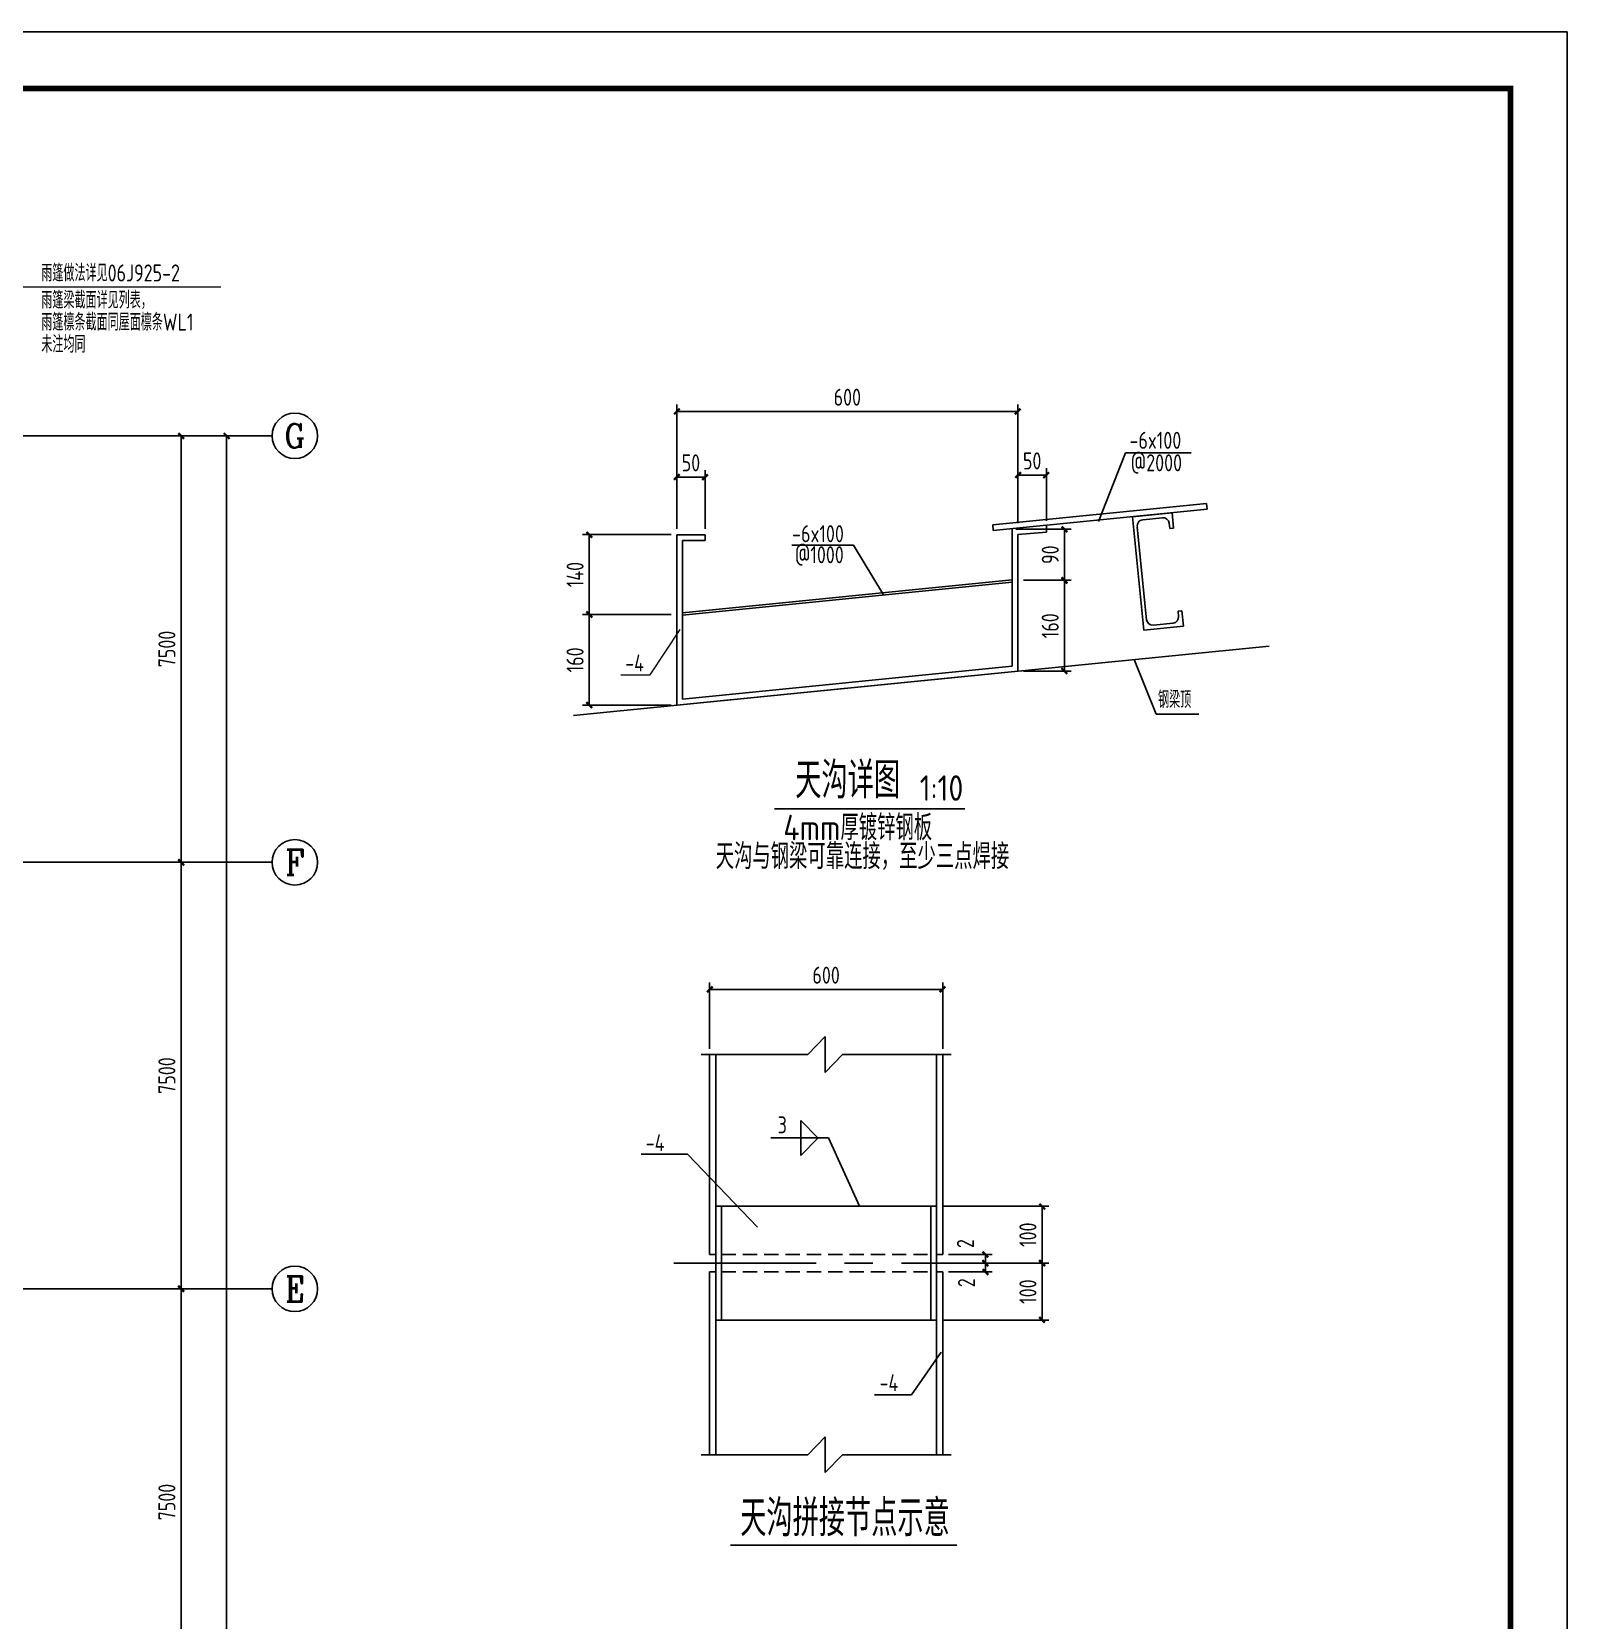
# Model space of a CAD drawing. Header units: millimetres. Extents: x 866309 to 879639, y 39442 to 44891.
# Drawn here: x 871864.6 to 872134.6, y 39763.3 to 40042.6 of the extents above; entities that cross this region are included whole.
import ezdxf
from ezdxf.enums import TextEntityAlignment as Align

# ---------------------------------------------------------------- set-up
doc = ezdxf.new("R2010")
doc.units = ezdxf.units.MM
doc.header["$LTSCALE"] = 1000
doc.header["$MEASUREMENT"] = 0
for name, pattern in [('( Hidden )', [0.375, 0.25, -0.125]), ('CENTER', [2, 1.25, -0.25, 0.25, -0.25]), ('DOTE', [2.42, 2, -0.2, 0.02, -0.2])]:
    doc.linetypes.add(name, pattern=pattern)
for name, color, linetype in [('1307', 7, 'Continuous'), ('AXIS', 3, 'Continuous'), ('AXIS_TEXT', 7, 'Continuous'), ('D2', 6, 'Continuous'), ('DIM', 7, 'Continuous'), ('DOTE', 1, 'DOTE'), ('FEN', 21, 'Continuous'), ('SHI', 3, 'Continuous'), ('WALL', 2, 'Continuous'), ('文字', 7, 'Continuous'), ('标注', 7, 'Continuous'), ('梁', 4, 'Continuous')]:
    doc.layers.add(name, color=color, linetype=linetype)
doc.layers.add('LZ', color=64, linetype='Continuous', lineweight=9)
doc.layers.add('零部件', color=3, linetype='Continuous', lineweight=5)
doc.styles.add('_TCH_AXIS', font='COMPLEX', dxfattribs={"bigfont": 'GBCBIG'})
doc.styles.add('COMPLEX', font='COMPLEX')
doc.styles.add('GBHZ', font='gbenor.shx', dxfattribs={"width": 0.9, "bigfont": 'gbcbig.shx'})
doc.dimstyles.new('Y10', dxfattribs={"dimscale": 0, "dimtxt": 3, "dimasz": 0.01, "dimexe": 1.2, "dimexo": 1, "dimgap": 1, "dimtad": 1, "dimdec": 0, "dimlfac": 10, "dimzin": 0, "dimdsep": 46, "dimtxsty": 'GBHZ', "dimblk1": 'DX', "dimblk2": 'DX', "dimsah": 1, "dimcen": 0.09, "dimdle": 1, "dimadec": 0, "dimazin": 0, "dimtfac": 1, "dimtdec": 0, "dimtix": 1, "dimtmove": 2, "dimatfit": 3, "dimldrblk": 'DX', "dimfxl": 0, "dimtolj": 1, "dimtzin": 0, "dimarcsym": 0})
doc.dimstyles.new('Y100', dxfattribs={"dimscale": 0, "dimtxt": 3, "dimasz": 0.01, "dimexe": 1.2, "dimexo": 2, "dimgap": 1, "dimtad": 1, "dimdec": 0, "dimlfac": 100, "dimzin": 0, "dimdsep": 46, "dimtxsty": 'GBHZ', "dimblk": 'DX', "dimcen": 0.09, "dimdle": 1, "dimclrd": 7, "dimclre": 7, "dimclrt": 7, "dimadec": 0, "dimazin": 0, "dimtfac": 1, "dimtdec": 0, "dimtix": 1, "dimtmove": 2, "dimatfit": 3, "dimldrblk": 'DX', "dimfxl": 0, "dimtolj": 1, "dimtzin": 0, "dimarcsym": 0})

# ---------------------------------------------------------------- blocks, each defined once
blk = doc.blocks.new('DX')
at = {"color": 0, "linetype": 'ByBlock', "const_width": 40}
blk.add_lwpolyline([(-54, -51), (46, 49)], dxfattribs=at)
blk = doc.blocks.new('*D139')
at = {"layer": 'Defpoints', "color": 0, "linetype": 'ByBlock', "transparency": 16777216}
for p in [(872024.76, 39874.24), (871983.76, 39862.8), (872024.76, 39862.8)]:
    blk.add_point(p, dxfattribs=at)
at = {"layer": 'dim', "color": 0, "linetype": 'ByBlock', "lineweight": -2, "transparency": 16777216}
for p, q in [((871983.76, 39863.8), (871983.76, 39875.44)), ((872024.76, 39863.8), (872024.76, 39875.44)), ((871983.77, 39874.24), (872024.75, 39874.24))]:
    blk.add_line(p, q, dxfattribs=at)
at = {"layer": 'dim', "color": 0, "linetype": 'ByBlock', "lineweight": -2, "transparency": 16777216, "xscale": 0.01, "yscale": 0.01, "zscale": 0.01, "rotation": 180}
blk.add_blockref('DX', (871983.76, 39874.24), dxfattribs=at)
at = {"layer": 'dim', "color": 0, "linetype": 'ByBlock', "lineweight": -2, "transparency": 16777216, "xscale": 0.01, "yscale": 0.01, "zscale": 0.01}
blk.add_blockref('DX', (872024.76, 39874.24), dxfattribs=at)
at = {"layer": 'dim', "color": 0, "linetype": 'ByBlock', "transparency": 16777216, "insert": (872004.26, 39876.74), "char_height": 3, "attachment_point": 5, "style": 'GBHZ'}
blk.add_mtext('\\A1;600', dxfattribs=at)
blk = doc.blocks.new('*D140')
at = {"layer": 'Defpoints', "color": 0, "linetype": 'ByBlock', "transparency": 16777216}
for p in [(872023.66, 39836.1), (872031.79, 39826.1), (872042.24, 39826.1)]:
    blk.add_point(p, dxfattribs=at)
at = {"layer": 'dim', "color": 0, "linetype": 'ByBlock', "lineweight": -2, "transparency": 16777216}
for p, q in [((872024.66, 39836.1), (872043.44, 39836.1)), ((872042.24, 39836.09), (872042.24, 39826.11)), ((872032.79, 39826.1), (872043.44, 39826.1))]:
    blk.add_line(p, q, dxfattribs=at)
at = {"layer": 'dim', "color": 0, "linetype": 'ByBlock', "lineweight": -2, "transparency": 16777216, "xscale": 0.01, "yscale": 0.01, "zscale": 0.01}
for p, rotation in [((872042.24, 39836.1), 90), ((872042.24, 39826.1), 270)]:
    blk.add_blockref('DX', p, dxfattribs=dict(at, rotation=rotation))
at = {"layer": 'dim', "color": 0, "linetype": 'ByBlock', "transparency": 16777216, "insert": (872039.74, 39831.1), "char_height": 3, "attachment_point": 5, "rotation": 90, "style": 'GBHZ'}
blk.add_mtext('\\A1;100', dxfattribs=at)
blk = doc.blocks.new('*D141')
at = {"layer": 'Defpoints', "color": 0, "linetype": 'ByBlock', "transparency": 16777216}
for p in [(872031.79, 39826.1), (872042.24, 39826.1), (872023.66, 39816.1)]:
    blk.add_point(p, dxfattribs=at)
at = {"layer": 'dim', "color": 0, "linetype": 'ByBlock', "lineweight": -2, "transparency": 16777216}
for p, q in [((872032.79, 39826.1), (872043.44, 39826.1)), ((872042.24, 39816.11), (872042.24, 39826.09)), ((872024.66, 39816.1), (872043.44, 39816.1))]:
    blk.add_line(p, q, dxfattribs=at)
at = {"layer": 'dim', "color": 0, "linetype": 'ByBlock', "lineweight": -2, "transparency": 16777216, "xscale": 0.01, "yscale": 0.01, "zscale": 0.01}
for p, rotation in [((872042.24, 39826.1), 90), ((872042.24, 39816.1), 270)]:
    blk.add_blockref('DX', p, dxfattribs=dict(at, rotation=rotation))
at = {"layer": 'dim', "color": 0, "linetype": 'ByBlock', "transparency": 16777216, "insert": (872039.74, 39821.1), "char_height": 3, "attachment_point": 5, "rotation": 90, "style": 'GBHZ'}
blk.add_mtext('\\A1;100', dxfattribs=at)
blk = doc.blocks.new('*D142')
at = {"layer": 'Defpoints', "color": 0, "linetype": 'ByBlock', "transparency": 16777216}
for p in [(872024.76, 39826.1), (872024.76, 39824.6), (872032.26, 39826.1)]:
    blk.add_point(p, dxfattribs=at)
at = {"layer": 'dim', "color": 0, "linetype": 'ByBlock', "lineweight": -2, "transparency": 16777216}
for p, q in [((872025.76, 39826.1), (872033.46, 39826.1)), ((872025.76, 39824.6), (872033.46, 39824.6)), ((872032.26, 39826.11), (872032.26, 39826.12)), ((872032.26, 39824.6), (872032.26, 39826.1)), ((872032.26, 39824.59), (872032.26, 39824.58))]:
    blk.add_line(p, q, dxfattribs=at)
at = {"layer": 'dim', "color": 0, "linetype": 'ByBlock', "lineweight": -2, "transparency": 16777216, "xscale": 0.01, "yscale": 0.01, "zscale": 0.01}
for p, rotation in [((872032.26, 39826.1), 270), ((872032.26, 39824.6), 90)]:
    blk.add_blockref('DX', p, dxfattribs=dict(at, rotation=rotation))
at = {"layer": 'dim', "color": 0, "linetype": 'ByBlock', "transparency": 16777216, "insert": (872028.94, 39822.66), "char_height": 3, "attachment_point": 5, "rotation": 90, "style": 'GBHZ'}
blk.add_mtext('\\A1;2', dxfattribs=at)
blk = doc.blocks.new('*D143')
at = {"layer": 'Defpoints', "color": 0, "linetype": 'ByBlock', "transparency": 16777216}
for p in [(872024.76, 39827.6), (872024.76, 39826.1), (872032.26, 39826.1)]:
    blk.add_point(p, dxfattribs=at)
at = {"layer": 'dim', "color": 0, "linetype": 'ByBlock', "lineweight": -2, "transparency": 16777216}
for p, q in [((872025.76, 39827.6), (872033.46, 39827.6)), ((872032.26, 39827.61), (872032.26, 39827.62)), ((872032.26, 39827.6), (872032.26, 39826.1)), ((872025.76, 39826.1), (872033.46, 39826.1)), ((872032.26, 39826.09), (872032.26, 39826.08))]:
    blk.add_line(p, q, dxfattribs=at)
at = {"layer": 'dim', "color": 0, "linetype": 'ByBlock', "lineweight": -2, "transparency": 16777216, "xscale": 0.01, "yscale": 0.01, "zscale": 0.01}
for p, rotation in [((872032.26, 39827.6), 270), ((872032.26, 39826.1), 90)]:
    blk.add_blockref('DX', p, dxfattribs=dict(at, rotation=rotation))
at = {"layer": 'dim', "color": 0, "linetype": 'ByBlock', "transparency": 16777216, "insert": (872028.75, 39829.54), "char_height": 3, "attachment_point": 5, "rotation": 90, "style": 'GBHZ'}
blk.add_mtext('\\A1;2', dxfattribs=at)
blk = doc.blocks.new('*D144')
at = {"layer": 'Defpoints', "color": 0, "transparency": 16777216}
for p in [(872037.99, 39946.17), (872046.16, 39946.17), (872037.99, 39930.19)]:
    blk.add_point(p, dxfattribs=at)
at = {"layer": 'dim', "color": 0, "lineweight": -2, "transparency": 16777216}
for p, q in [((872038.99, 39946.17), (872047.36, 39946.17)), ((872046.16, 39930.2), (872046.16, 39946.16)), ((872038.99, 39930.19), (872047.36, 39930.19))]:
    blk.add_line(p, q, dxfattribs=at)
at = {"layer": 'dim', "color": 0, "lineweight": -2, "transparency": 16777216, "xscale": 0.01, "yscale": 0.01, "zscale": 0.01}
for p, rotation in [((872046.16, 39946.17), 90), ((872046.16, 39930.19), 270)]:
    blk.add_blockref('DX', p, dxfattribs=dict(at, rotation=rotation))
at = {"layer": 'dim', "color": 0, "transparency": 16777216, "insert": (872043.66, 39938.18), "char_height": 3, "attachment_point": 5, "rotation": 90, "style": 'GBHZ'}
blk.add_mtext('\\A1;160', dxfattribs=at)
blk = doc.blocks.new('*D145')
at = {"layer": 'Defpoints', "color": 0, "transparency": 16777216}
for p in [(872036.6, 39955.18), (872046.17, 39955.18), (872037.99, 39946.17)]:
    blk.add_point(p, dxfattribs=at)
at = {"layer": 'dim', "color": 0, "lineweight": -2, "transparency": 16777216}
for p, q in [((872037.6, 39955.18), (872047.37, 39955.18)), ((872046.17, 39946.18), (872046.17, 39955.17)), ((872038.99, 39946.17), (872047.37, 39946.17))]:
    blk.add_line(p, q, dxfattribs=at)
at = {"layer": 'dim', "color": 0, "lineweight": -2, "transparency": 16777216, "xscale": 0.01, "yscale": 0.01, "zscale": 0.01}
for p, rotation in [((872046.17, 39955.18), 90), ((872046.17, 39946.17), 270)]:
    blk.add_blockref('DX', p, dxfattribs=dict(at, rotation=rotation))
at = {"layer": 'dim', "color": 0, "transparency": 16777216, "insert": (872043.67, 39950.67), "char_height": 3, "attachment_point": 5, "rotation": 90, "style": 'GBHZ'}
blk.add_mtext('\\A1;90', dxfattribs=at)
blk = doc.blocks.new('*D146')
at = {"layer": 'Defpoints', "color": 0, "transparency": 16777216}
for p in [(872042.99, 39964.67), (872042.99, 39955.64), (872037.99, 39955.24)]:
    blk.add_point(p, dxfattribs=at)
at = {"layer": 'dim', "color": 0, "lineweight": -2, "transparency": 16777216}
for p, q in [((872037.99, 39956.24), (872037.99, 39965.87)), ((872038, 39964.67), (872042.98, 39964.67)), ((872042.99, 39956.64), (872042.99, 39965.87))]:
    blk.add_line(p, q, dxfattribs=at)
at = {"layer": 'dim', "color": 0, "lineweight": -2, "transparency": 16777216, "xscale": 0.01, "yscale": 0.01, "zscale": 0.01, "rotation": 180}
blk.add_blockref('DX', (872037.99, 39964.67), dxfattribs=at)
at = {"layer": 'dim', "color": 0, "lineweight": -2, "transparency": 16777216, "xscale": 0.01, "yscale": 0.01, "zscale": 0.01}
blk.add_blockref('DX', (872042.99, 39964.67), dxfattribs=at)
at = {"layer": 'dim', "color": 0, "transparency": 16777216, "insert": (872040.49, 39967.17), "char_height": 3, "attachment_point": 5, "style": 'GBHZ'}
blk.add_mtext('\\A1;50', dxfattribs=at)
blk = doc.blocks.new('*D147')
at = {"layer": 'Defpoints', "color": 0, "transparency": 16777216}
for p in [(871977.99, 39975.87), (871977.99, 39957.77), (872037.99, 39957.76)]:
    blk.add_point(p, dxfattribs=at)
at = {"layer": 'dim', "color": 0, "lineweight": -2, "transparency": 16777216}
for p, q in [((871977.99, 39958.77), (871977.99, 39977.07)), ((872037.98, 39975.87), (871978, 39975.87)), ((872037.99, 39958.76), (872037.99, 39977.07))]:
    blk.add_line(p, q, dxfattribs=at)
at = {"layer": 'dim', "color": 0, "lineweight": -2, "transparency": 16777216, "xscale": 0.01, "yscale": 0.01, "zscale": 0.01, "rotation": 180}
blk.add_blockref('DX', (871977.99, 39975.87), dxfattribs=at)
at = {"layer": 'dim', "color": 0, "lineweight": -2, "transparency": 16777216, "xscale": 0.01, "yscale": 0.01, "zscale": 0.01}
blk.add_blockref('DX', (872037.99, 39975.87), dxfattribs=at)
at = {"layer": 'dim', "color": 0, "transparency": 16777216, "insert": (872007.99, 39978.37), "char_height": 3, "attachment_point": 5, "style": 'GBHZ'}
blk.add_mtext('\\A1;600', dxfattribs=at)
blk = doc.blocks.new('*D148')
at = {"layer": 'Defpoints', "color": 0, "transparency": 16777216}
for p in [(871977.99, 39954.2), (871962.62, 39940.17), (871977.99, 39940.17)]:
    blk.add_point(p, dxfattribs=at)
at = {"layer": 'dim', "color": 0, "lineweight": -2, "transparency": 16777216}
for p, q in [((871976.99, 39954.2), (871961.42, 39954.2)), ((871962.62, 39954.19), (871962.62, 39940.18)), ((871976.99, 39940.17), (871961.42, 39940.17))]:
    blk.add_line(p, q, dxfattribs=at)
at = {"layer": 'dim', "color": 0, "lineweight": -2, "transparency": 16777216, "xscale": 0.01, "yscale": 0.01, "zscale": 0.01}
for p, rotation in [((871962.62, 39954.2), 90), ((871962.62, 39940.17), 270)]:
    blk.add_blockref('DX', p, dxfattribs=dict(at, rotation=rotation))
at = {"layer": 'dim', "color": 0, "transparency": 16777216, "insert": (871960.12, 39947.18), "char_height": 3, "attachment_point": 5, "rotation": 90, "style": 'GBHZ'}
blk.add_mtext('\\A1;140', dxfattribs=at)
blk = doc.blocks.new('*D149')
at = {"layer": 'Defpoints', "color": 0, "transparency": 16777216}
for p in [(871977.99, 39940.17), (871962.62, 39924.19), (871977.99, 39924.19)]:
    blk.add_point(p, dxfattribs=at)
at = {"layer": 'dim', "color": 0, "lineweight": -2, "transparency": 16777216}
for p, q in [((871976.99, 39940.17), (871961.42, 39940.17)), ((871962.62, 39940.16), (871962.62, 39924.2)), ((871976.99, 39924.19), (871961.42, 39924.19))]:
    blk.add_line(p, q, dxfattribs=at)
at = {"layer": 'dim', "color": 0, "lineweight": -2, "transparency": 16777216, "xscale": 0.01, "yscale": 0.01, "zscale": 0.01}
for p, rotation in [((871962.62, 39940.17), 90), ((871962.62, 39924.19), 270)]:
    blk.add_blockref('DX', p, dxfattribs=dict(at, rotation=rotation))
at = {"layer": 'dim', "color": 0, "transparency": 16777216, "insert": (871960.12, 39932.18), "char_height": 3, "attachment_point": 5, "rotation": 90, "style": 'GBHZ'}
blk.add_mtext('\\A1;160', dxfattribs=at)
blk = doc.blocks.new('*D129')
at = {"layer": 'Defpoints', "color": 0, "transparency": 16777216}
for p in [(871977.99, 39964.33), (871977.99, 39954.2), (871983, 39954.2)]:
    blk.add_point(p, dxfattribs=at)
at = {"layer": 'dim', "color": 0, "lineweight": -2, "transparency": 16777216}
for p, q in [((871977.99, 39955.2), (871977.99, 39965.53)), ((871982.99, 39964.33), (871978, 39964.33)), ((871983, 39955.2), (871983, 39965.53))]:
    blk.add_line(p, q, dxfattribs=at)
at = {"layer": 'dim', "color": 0, "lineweight": -2, "transparency": 16777216, "xscale": 0.01, "yscale": 0.01, "zscale": 0.01, "rotation": 180}
blk.add_blockref('DX', (871977.99, 39964.33), dxfattribs=at)
at = {"layer": 'dim', "color": 0, "lineweight": -2, "transparency": 16777216, "xscale": 0.01, "yscale": 0.01, "zscale": 0.01}
blk.add_blockref('DX', (871983, 39964.33), dxfattribs=at)
at = {"layer": 'dim', "color": 0, "transparency": 16777216, "insert": (871980.49, 39966.83), "char_height": 3, "attachment_point": 5, "style": 'GBHZ'}
blk.add_mtext('\\A1;50', dxfattribs=at)
blk = doc.blocks.new('fe')
at = {"layer": 'D2'}
for p, q in [((868173.85, 41251.28, 15.4), (868180.85, 41251.28, 15.4)), ((868173.85, 41251.28, 15.4), (868173.85, 41231.28, 15.4)), ((868174.53, 41249.41, 15.4), (868174.53, 41233.04, 15.4)), ((868175.61, 41250.59, 15.4), (868179.09, 41250.6, 15.4)), ((868180.17, 41248.57, 15.4), (868180.17, 41249.51, 15.4)), ((868180.17, 41248.57, 15.4), (868180.84, 41248.57, 15.4)), ((868180.84, 41248.57, 15.4), (868180.85, 41251.28, 15.4)), ((868175.61, 41231.95, 15.4), (868179.09, 41231.96, 15.4)), ((868180.17, 41233.04, 15.4), (868180.18, 41233.98, 15.4)), ((868180.18, 41233.98, 15.4), (868180.85, 41233.98, 15.4)), ((868180.85, 41231.28, 15.4), (868180.85, 41233.98, 15.4)), ((868173.85, 41231.28, 15.4), (868180.85, 41231.28, 15.4))]:
    blk.add_line(p, q, dxfattribs=at)
for centre, start, end in [((868175.61, 41249.51, 15.4), 89.9549, 185.6464), ((868179.09, 41249.52, 15.4), 359.9549, 89.9549), ((868175.61, 41233.04, 15.4), 179.9549, 269.9549), ((868179.09, 41233.04, 15.4), 269.9549, 359.9549)]:
    blk.add_arc(centre, 1.08, start, end, dxfattribs=at)
blk = doc.blocks.new('_AXISO')
blk.add_circle((0, 0), 0.5)
at = {"layer": 'AXIS_TEXT', "style": 'COMPLEX', "width": 1.041667}
blk.add_attdef('A', text='', height=0.56, dxfattribs=at).set_placement((-0.25, -0.28), (0.25, -0.28), align=Align.FIT)
blk = doc.blocks.new('*D1740')
at = {"layer": 'Defpoints', "color": 0, "transparency": 16777216}
for p in [(871874.85, 39821.59), (871890.85, 39821.59), (871874.85, 39746.59)]:
    blk.add_point(p, dxfattribs=at)
at = {"layer": 'dim', "color": 7, "lineweight": -2, "transparency": 16777216}
for p, q in [((871876.85, 39821.59), (871892.05, 39821.59)), ((871890.85, 39746.6), (871890.85, 39821.58)), ((871876.85, 39746.59), (871892.05, 39746.59))]:
    blk.add_line(p, q, dxfattribs=at)
at = {"layer": 'dim', "color": 7, "lineweight": -2, "transparency": 16777216, "xscale": 0.01, "yscale": 0.01, "zscale": 0.01}
for p, rotation in [((871890.85, 39821.59), 90), ((871890.85, 39746.59), 270)]:
    blk.add_blockref('DX', p, dxfattribs=dict(at, rotation=rotation))
at = {"layer": 'dim', "color": 7, "transparency": 16777216, "insert": (871888.35, 39784.09), "char_height": 3, "attachment_point": 5, "rotation": 90, "style": 'GBHZ'}
blk.add_mtext('\\A1;7500', dxfattribs=at)
blk = doc.blocks.new('*D1741')
at = {"layer": 'Defpoints', "color": 0, "transparency": 16777216}
for p in [(871874.85, 39896.59), (871890.85, 39896.59), (871874.85, 39821.59)]:
    blk.add_point(p, dxfattribs=at)
at = {"layer": 'dim', "color": 7, "lineweight": -2, "transparency": 16777216}
for p, q in [((871876.85, 39896.59), (871892.05, 39896.59)), ((871890.85, 39821.6), (871890.85, 39896.58)), ((871876.85, 39821.59), (871892.05, 39821.59))]:
    blk.add_line(p, q, dxfattribs=at)
at = {"layer": 'dim', "color": 7, "lineweight": -2, "transparency": 16777216, "xscale": 0.01, "yscale": 0.01, "zscale": 0.01}
for p, rotation in [((871890.85, 39896.59), 90), ((871890.85, 39821.59), 270)]:
    blk.add_blockref('DX', p, dxfattribs=dict(at, rotation=rotation))
at = {"layer": 'dim', "color": 7, "transparency": 16777216, "insert": (871888.35, 39859.09), "char_height": 3, "attachment_point": 5, "rotation": 90, "style": 'GBHZ'}
blk.add_mtext('\\A1;7500', dxfattribs=at)
blk = doc.blocks.new('*D1742')
at = {"layer": 'Defpoints', "color": 0, "transparency": 16777216}
for p in [(871874.85, 39971.59), (871890.85, 39971.59), (871874.85, 39896.59)]:
    blk.add_point(p, dxfattribs=at)
at = {"layer": 'dim', "color": 7, "lineweight": -2, "transparency": 16777216}
for p, q in [((871876.85, 39971.59), (871892.05, 39971.59)), ((871890.85, 39896.6), (871890.85, 39971.58)), ((871876.85, 39896.59), (871892.05, 39896.59))]:
    blk.add_line(p, q, dxfattribs=at)
at = {"layer": 'dim', "color": 7, "lineweight": -2, "transparency": 16777216, "xscale": 0.01, "yscale": 0.01, "zscale": 0.01}
for p, rotation in [((871890.85, 39971.59), 90), ((871890.85, 39896.59), 270)]:
    blk.add_blockref('DX', p, dxfattribs=dict(at, rotation=rotation))
at = {"layer": 'dim', "color": 7, "transparency": 16777216, "insert": (871888.35, 39934.09), "char_height": 3, "attachment_point": 5, "rotation": 90, "style": 'GBHZ'}
blk.add_mtext('\\A1;7500', dxfattribs=at)
blk = doc.blocks.new('*D1743')
at = {"layer": 'Defpoints', "color": 0, "transparency": 16777216}
for p in [(871874.85, 39971.59), (871898.85, 39971.59), (871874.85, 39521.59)]:
    blk.add_point(p, dxfattribs=at)
at = {"layer": 'dim', "color": 7, "lineweight": -2, "transparency": 16777216}
for p, q in [((871876.85, 39971.59), (871900.05, 39971.59)), ((871898.85, 39521.6), (871898.85, 39971.58)), ((871876.85, 39521.59), (871900.05, 39521.59))]:
    blk.add_line(p, q, dxfattribs=at)
at = {"layer": 'dim', "color": 7, "lineweight": -2, "transparency": 16777216, "xscale": 0.01, "yscale": 0.01, "zscale": 0.01}
for p, rotation in [((871898.85, 39971.59), 90), ((871898.85, 39521.59), 270)]:
    blk.add_blockref('DX', p, dxfattribs=dict(at, rotation=rotation))
at = {"layer": 'dim', "color": 7, "transparency": 16777216, "insert": (871896.35, 39746.59), "char_height": 3, "attachment_point": 5, "rotation": 90, "style": 'GBHZ'}
blk.add_mtext('\\A1;45000', dxfattribs=at)

msp = doc.modelspace()

# ---------------------------------------------------------------- linework, layer by layer
at = {"color": 0}
for p, q in [((872134.569, 40042.627), (871293.569, 40042.627)), ((871293.569, 40042.627), (872134.569, 40042.627)), ((872134.569, 40042.627), (872134.569, 39448.627))]:
    msp.add_line(p, q, dxfattribs=at)
for p, q in [((872052.181, 39956.535, 15.397), (872056.901, 39968.592, 15.397)), ((872056.901, 39968.592, 15.397), (872068.474, 39968.592, 15.397)), ((871998.233, 39952.37), (872009.1, 39952.37)), ((872014.367, 39943.594), (872009.1, 39952.37))]:
    msp.add_line(p, q)
at = {"color": 6}
for p, q in [((872033.583, 39955.904, 15.397), (872071.145, 39959.66, 15.397)), ((872033.649, 39954.906, 15.397), (872071.245, 39958.665, 15.397)), ((872033.583, 39955.904, 15.397), (872033.649, 39954.906, 15.397))]:
    msp.add_line(p, q, dxfattribs=at)
at = {"color": 7, "ltscale": 0.75}
for p, q in [((871971.76, 39845.254), (871979.89, 39845.254)), ((871992.168, 39832.407), (871979.89, 39845.254)), ((872019.3, 39802.969), (872024.46, 39810.48)), ((872012.789, 39802.969), (872019.3, 39802.969))]:
    msp.add_line(p, q, dxfattribs=at)
at = {"color": 0, "const_width": 1}
msp.add_lwpolyline([(872124.569, 39458.627), (871318.569, 39458.627), (871318.569, 40032.627), (872124.569, 40032.627)], close=True, dxfattribs=at)
at = {"layer": 'AXIS', "color": 0}
for p, q in [((871874.847, 39971.586), (871906.847, 39971.586)), ((871874.847, 39896.586), (871906.847, 39896.586)), ((871874.847, 39821.586), (871906.847, 39821.586))]:
    msp.add_line(p, q, dxfattribs=at)
at = {"layer": 'AXIS'}
for q in [(872058.415, 39932.233, 15.397), (872069.799, 39922.656, 15.397)]:
    msp.add_line((872062.312, 39922.656, 15.397), q, dxfattribs=at)
at = {"layer": 'D2'}
for p, q in [((872042.994, 39955.84, 15.397), (872042.994, 39954.64, 15.397)), ((871977.994, 39954.196, 15.397), (871982.996, 39954.196, 15.397)), ((871978.994, 39953.196, 15.397), (871978.994, 39925.296, 15.397)), ((871978.994, 39953.196, 15.397), (871982.996, 39953.196, 15.397)), ((871982.996, 39954.196, 15.397), (871982.996, 39953.196, 15.397)), ((872036.994, 39931.096, 15.397), (872036.994, 39955.24, 15.397)), ((872042.994, 39954.64, 15.397), (872037.994, 39954.241, 15.397)), ((872037.994, 39954.241, 15.397), (872037.994, 39930.191, 15.397)), ((871978.994, 39925.296, 15.397), (872036.994, 39931.096, 15.397))]:
    msp.add_line(p, q, dxfattribs=at)
at = {"layer": 'D2', "elevation": 15.397}
for points in [[(871977.994, 39954.196), (871977.994, 39924.191), (872037.994, 39930.191)], [(871977.994, 39954.196), (871978.994, 39954.196)], [(872037.596, 39955.243), (872037.596, 39955.231)]]:
    msp.add_lwpolyline(points, dxfattribs=at)
at = {"layer": 'DOTE', "linetype": 'CENTER', "ltscale": 0.02}
for p, q in [((871372.847, 39971.586), (871874.847, 39971.586)), ((871372.847, 39896.586), (871874.847, 39896.586)), ((871977.498, 39826.1), (872043.571, 39826.1)), ((871372.847, 39821.586), (871874.847, 39821.586))]:
    msp.add_line(p, q, dxfattribs=at)
at = {"layer": 'FEN', "ltscale": 0.3}
for p, q in [((871994.511, 39848.114), (872004.699, 39848.114)), ((872004.699, 39848.114), (872010.103, 39836.1))]:
    msp.add_line(p, q, dxfattribs=at)
for points in [[(871999.788, 39851.179), (871999.788, 39848.114)], [(871999.788, 39851.179), (872002.821, 39848.146)], [(871999.788, 39845.048), (871999.788, 39848.114)], [(871999.788, 39845.048), (872002.821, 39848.081)]]:
    msp.add_lwpolyline(points, dxfattribs=at)
at = {"layer": 'LZ'}
msp.add_line((871897.825, 39997.733), (871861.828, 39997.733), dxfattribs=at)
at = {"layer": 'SHI'}
for p, q in [((872001.035, 39862.795), (872004.094, 39865.936)), ((872004.094, 39865.936), (872004.094, 39859.654)), ((871982.264, 39862.795), (872001.035, 39862.795)), ((872007.154, 39862.795), (872004.094, 39859.654)), ((872007.154, 39862.795), (872026.264, 39862.795)), ((872001.035, 39792.426), (872004.094, 39795.567)), ((872004.094, 39795.567), (872004.094, 39789.285)), ((871982.264, 39792.426), (872001.035, 39792.426)), ((872007.154, 39792.426), (872004.094, 39789.285)), ((872007.154, 39792.426), (872026.264, 39792.426))]:
    msp.add_line(p, q, dxfattribs=at)
at = {"layer": 'SHI', "linetype": '( Hidden )', "ltscale": 0.01}
for p, q in [((871985.864, 39827.6), (872022.664, 39827.6)), ((871985.864, 39824.6), (872022.664, 39824.6))]:
    msp.add_line(p, q, dxfattribs=at)
at = {"layer": 'SHI'}
for points in [[(871983.764, 39862.795), (871983.764, 39827.6)], [(871984.864, 39862.795), (871984.864, 39792.426)], [(872023.664, 39862.795), (872023.664, 39792.426)], [(872024.764, 39862.795), (872024.764, 39827.6)], [(871984.864, 39836.1), (872023.664, 39836.1)], [(871985.864, 39836.1), (871985.864, 39816.1)], [(872022.664, 39836.1), (872022.664, 39816.1)], [(871983.764, 39827.6), (871984.864, 39827.6)], [(872023.664, 39827.6), (872024.764, 39827.6)], [(871983.764, 39824.6), (871983.764, 39792.426)], [(871983.764, 39824.6), (871984.864, 39824.6)], [(872023.664, 39824.6), (872024.764, 39824.6)], [(872024.764, 39824.6), (872024.764, 39792.426)], [(871984.864, 39816.1), (872023.664, 39816.1)]]:
    msp.add_lwpolyline(points, dxfattribs=at)
at = {"layer": 'WALL'}
for p, q in [((872071.145, 39959.66, 15.397), (872071.245, 39958.665, 15.397)), ((871959.821, 39922.374, 15.397), (872082.168, 39934.609, 15.397))]:
    msp.add_line(p, q, dxfattribs=at)
at = {"layer": '文字', "color": 6, "const_width": 0.256, "elevation": 15.397}
msp.add_lwpolyline([(871995.164, 39906.001), (872028.695, 39906.001)], dxfattribs=at)
at = {"layer": '文字', "color": 6, "const_width": 0.256}
msp.add_lwpolyline([(871987.422, 39776.522), (872027.288, 39776.522)], dxfattribs=at)
at = {"layer": '梁'}
for p, q in [((871978.994, 39940.472, 15.397), (872036.994, 39946.272, 15.397)), ((871978.994, 39940.07, 15.397), (872036.994, 39945.87, 15.397))]:
    msp.add_line(p, q, dxfattribs=at)
at = {"layer": '零部件'}
for p, q in [((871973.304, 39929.542, 15.397), (871978.602, 39937.518, 15.397)), ((871968.159, 39929.542, 15.397), (871973.304, 39929.542, 15.397))]:
    msp.add_line(p, q, dxfattribs=at)

# ---------------------------------------------------------------- block references
at = {"layer": 'AXIS', "color": 0}
ref = msp.add_blockref('_AXISO', (871910.847, 39971.586), dxfattribs=dict(at, xscale=-8, yscale=8, zscale=8))
ref.add_attrib('A', 'G', dxfattribs={"layer": 'AXIS_TEXT', "color": 0, "height": 4.252, "style": '_TCH_AXIS'}).set_placement((871909.025, 39969.46), (871912.669, 39969.46), align=Align.FIT)
ref = msp.add_blockref('_AXISO', (871910.847, 39896.586), dxfattribs=dict(at, xscale=-8, yscale=8, zscale=8))
ref.add_attrib('A', 'F', dxfattribs={"layer": 'AXIS_TEXT', "color": 0, "height": 4.454, "style": '_TCH_AXIS'}).set_placement((871909.15, 39894.359), (871912.544, 39894.359), align=Align.FIT)
ref = msp.add_blockref('_AXISO', (871910.847, 39821.586), dxfattribs=dict(at, xscale=-8, yscale=8, zscale=8))
ref.add_attrib('A', 'E', dxfattribs={"layer": 'AXIS_TEXT', "color": 0, "height": 4.454, "style": '_TCH_AXIS'}).set_placement((871909.15, 39819.359), (871912.544, 39819.359), align=Align.FIT)
at = {"layer": '标注', "rotation": 5.74701963011788}
msp.add_blockref('fe', (12378.692, -88022.334), dxfattribs=at)

# ---------------------------------------------------------------- texts
at = {"layer": '1307', "style": 'GBHZ', "width": 0.9}
for s, p in [('雨篷做法详见06J925-2', (871866.267, 39998.717)), ('雨篷梁截面详见列表，', (871866.267, 39993.958)), ('雨篷檩条截面同屋面檩条WL1', (871866.267, 39990.084)), ('未注均同', (871866.267, 39986.197))]:
    msp.add_text(s, height=3, dxfattribs=at).set_placement(p)
at = {"layer": 'AXIS', "style": 'GBHZ', "width": 0.9}
for s, p in [('-6x100', (872057.607, 39969.29, 20.397)), ('@2000', (872057.815, 39965.331, 20.397)), ('-6x100', (871998.28, 39952.866, 10)), ('@1000', (871998.753, 39949.169, 25.397)), ('-4', (871968.94, 39930.126, 15.397)), ('钢梁顶', (872062.627, 39923.702, 20.397)), ('3', (871995.74, 39848.926, 23)), ('-4', (871972.552, 39845.785)), ('-4', (872013.657, 39803.589))]:
    msp.add_text(s, height=3, dxfattribs=at).set_placement(p)
at = {"layer": '文字', "color": 6, "style": 'GBHZ'}
for s, height, p in [('天沟详图', 6.4, (871998.828, 39907.82, 15.397)), ('1:10', 4.48, (872020.711, 39907.405, 15.397)), ('4mm厚镀锌钢板', 4.48, (871996.728, 39900.462, 15.397)), ('天沟与钢梁可靠连接，至少三点焊接', 4.48, (871984.845, 39895.39, 15.397)), ('天沟拼接节点示意', 6.4, (871989.155, 39778.083))]:
    msp.add_text(s, height=height, dxfattribs=at).set_placement(p)

# ---------------------------------------------------------------- dimensions: what is measured, and where the dimension line sits
at = {"layer": 'dim'}
for base, p1, p2, picture, middle in [((871977.994, 39975.873, 15.397), (872037.994, 39957.763, 15.397), (871977.994, 39957.769, 15.397), '*D147', (872007.994, 39978.373, 15.397)), ((871977.994, 39964.333, 15.397), (871982.996, 39954.196, 15.397), (871977.994, 39954.196, 15.397), '*D129', (871980.495, 39966.833, 15.397)), ((872042.994, 39964.671, 15.397), (872037.994, 39955.243, 15.397), (872042.994, 39955.644, 15.397), '*D146', (872040.494, 39967.171, 15.397))]:
    dim = msp.add_linear_dim(base=base, p1=p1, p2=p2, dimstyle='Y10', override={"dimscale": 1}, dxfattribs=at)
    dim.commit()
    dim.dimension.update_dxf_attribs({"geometry": picture, "text_midpoint": middle})
for base, p1, p2, dimstyle, picture, middle in [((871890.847, 39971.586), (871874.847, 39896.586), (871874.847, 39971.586), 'Y100', '*D1742', (871888.347, 39934.086)), ((871898.847, 39971.586), (871874.847, 39521.586), (871874.847, 39971.586), 'Y100', '*D1743', (871896.347, 39746.586)), ((872046.172, 39955.176, 15.397), (872037.994, 39946.171, 15.397), (872036.596, 39955.176, 15.397), 'Y10', '*D145', (872043.672, 39950.673, 15.397)), ((871962.623, 39940.171, 15.397), (871977.994, 39954.196, 15.397), (871977.994, 39940.171, 15.397), 'Y10', '*D148', (871960.123, 39947.184, 15.397)), ((872046.161, 39946.171, 15.397), (872037.994, 39930.191, 15.397), (872037.994, 39946.171, 15.397), 'Y10', '*D144', (872043.661, 39938.181, 15.397)), ((871962.623, 39924.191, 15.397), (871977.994, 39940.171, 15.397), (871977.994, 39924.191, 15.397), 'Y10', '*D149', (871960.123, 39932.181, 15.397)), ((871890.847, 39896.586), (871874.847, 39821.586), (871874.847, 39896.586), 'Y100', '*D1741', (871888.347, 39859.086)), ((871890.847, 39821.586), (871874.847, 39746.586), (871874.847, 39821.586), 'Y100', '*D1740', (871888.347, 39784.086))]:
    dim = msp.add_linear_dim(base=base, p1=p1, p2=p2, angle=90, dimstyle=dimstyle, override={"dimscale": 1}, dxfattribs=at)
    dim.commit()
    dim.dimension.update_dxf_attribs({"geometry": picture, "text_midpoint": middle})
at = {"layer": 'dim', "linetype": 'ByBlock'}
dim = msp.add_linear_dim(base=(872024.764, 39874.242), p1=(871983.764, 39862.795), p2=(872024.764, 39862.795), text='600', dimstyle='Y10', override={"dimscale": 1}, dxfattribs=at)
dim.commit()
dim.dimension.update_dxf_attribs({"geometry": '*D139', "text_midpoint": (872004.264, 39876.742)})
for p1, angle, picture, middle in [((872023.664, 39836.1), 90, '*D140', (872039.743, 39831.1)), ((872023.664, 39816.1), 270, '*D141', (872039.743, 39821.1))]:
    dim = msp.add_linear_dim(base=(872042.243, 39826.1), p1=p1, p2=(872031.794, 39826.1), angle=angle, text='100', dimstyle='Y10', override={"dimscale": 1}, dxfattribs=at)
    dim.commit()
    dim.dimension.update_dxf_attribs({"geometry": picture, "text_midpoint": middle})
for p1, angle, picture, middle in [((872024.764, 39827.6), 90, '*D143', (872028.745, 39829.54)), ((872024.764, 39824.6), 270, '*D142', (872028.936, 39822.66))]:
    dim = msp.add_linear_dim(base=(872032.262, 39826.1), p1=p1, p2=(872024.764, 39826.1), angle=angle, text='2', dimstyle='Y10', override={"dimscale": 1}, dxfattribs=at)
    dim.commit()
    dim.dimension.update_dxf_attribs({"geometry": picture, "text_midpoint": middle, "dimtype": 160})

doc.saveas('drawing.dxf')
